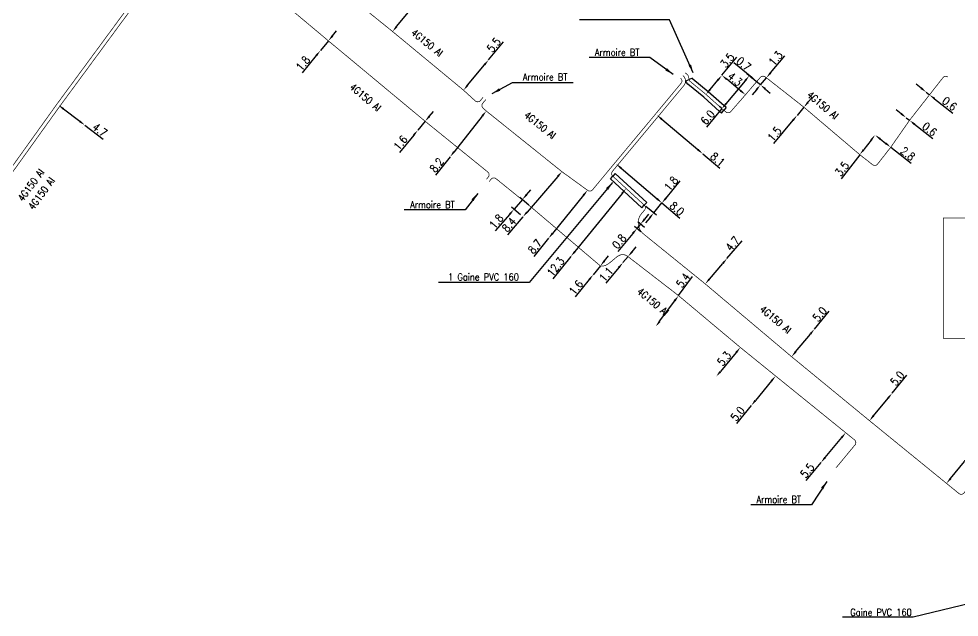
# Model space of a CAD drawing. Header units: millimetres. Extents: x 185001 to 186000, y 126997 to 128000.
# Drawn here: x 185623.7 to 185755.8, y 127605.4 to 127689.5 of the extents above; entities that cross this region are included whole.
import ezdxf
from ezdxf.enums import TextEntityAlignment as Align

# ---------------------------------------------------------------- set-up
doc = ezdxf.new("R2010")
doc.units = ezdxf.units.MM
doc.header["$PDMODE"] = 34
doc.linetypes.add('B_ST_Al', pattern=[2000, 1000, 1000])
doc.layers.get('Defpoints').update_dxf_attribs({"linetype": 'CONTINUOUS'})
for name, color, linetype in [('B_110', 1, 'CONTINUOUS'), ('B_400', 7, 'CONTINUOUS'), ('B_930', 7, 'CONTINUOUS')]:
    doc.layers.add(name, color=color, linetype=linetype)
doc.styles.get("Standard").update_dxf_attribs({"font": 'romans.shx', "width": 0.85})
doc.dimstyles.get("Standard").update_dxf_attribs({"dimtxt": 1.5, "dimasz": 1.2, "dimexe": 0.625, "dimexo": 0.625, "dimgap": 0.25, "dimtad": 1, "dimdec": 1, "dimzin": 0, "dimdsep": 46, "dimtxsty": 'Standard', "dimcen": -0.5, "dimadec": 0, "dimazin": 0, "dimtfac": 1, "dimtdec": 1, "dimtmove": 0, "dimatfit": 3, "dimfxl": 0, "dimtolj": 1, "dimtzin": 0, "dimarcsym": 0})

# ---------------------------------------------------------------- blocks, each defined once
blk = doc.blocks.new('*D326')
at = {"layer": 'B_110', "color": 0, "linetype": 'Continuous', "lineweight": -2, "transparency": 16777216}
for p, q in [((185628.96, 127677.02), (185628.96, 127677.02)), ((185629.96, 127676.85), (185632.23, 127675.12)), ((185632.94, 127674.57), (185635.55, 127672.58)), ((185632.66, 127674.2), (185632.66, 127674.2))]:
    blk.add_line(p, q, dxfattribs=at)
at = {"layer": 'B_110', "color": 0, "linetype": 'Continuous', "transparency": 16777216}
for points in [[(185630.05, 127676.97), (185629.87, 127676.73), (185629.25, 127677.39)], [(185632.32, 127675.24), (185632.14, 127675), (185632.94, 127674.57)]]:
    blk.add_solid(points, dxfattribs=at)
at = {"layer": 'Defpoints', "color": 0, "linetype": 'Continuous', "transparency": 16777216}
for p in [(185629.25, 127677.39), (185632.94, 127674.57), (185632.94, 127674.57)]:
    blk.add_point(p, dxfattribs=at)
at = {"layer": 'B_110', "color": 0, "linetype": 'Continuous', "transparency": 16777216, "insert": (185635.06, 127673.9), "char_height": 1.125, "attachment_point": 5, "rotation": 322.6494}
blk.add_mtext('\\A1;4.7', dxfattribs=at)
blk = doc.blocks.new('*D335')
at = {"layer": 'B_110', "color": 0, "linetype": 'Continuous', "lineweight": -2, "transparency": 16777216}
for p, q in [((185667.75, 127687.12), (185668.32, 127687.81)), ((185667.17, 127686.42), (185666.04, 127685.04)), ((185665.47, 127684.34), (185663.47, 127681.92))]:
    blk.add_line(p, q, dxfattribs=at)
at = {"layer": 'B_110', "color": 0, "linetype": 'Continuous', "transparency": 16777216}
for points in [[(185667.63, 127687.21), (185667.86, 127687.02), (185667.17, 127686.42)], [(185665.35, 127684.44), (185665.58, 127684.25), (185666.04, 127685.04)]]:
    blk.add_solid(points, dxfattribs=at)
at = {"layer": 'Defpoints', "color": 0, "linetype": 'Continuous', "transparency": 16777216}
for p in [(185667.17, 127686.42), (185666.04, 127685.04), (185666.04, 127685.04)]:
    blk.add_point(p, dxfattribs=at)
at = {"layer": 'B_110', "color": 0, "linetype": 'Continuous', "transparency": 16777216, "insert": (185663.6, 127683.26), "char_height": 1.125, "attachment_point": 5, "rotation": 50.5687}
blk.add_mtext('\\A1;1.8', dxfattribs=at)
blk = doc.blocks.new('*D336')
at = {"layer": 'B_110', "color": 0, "linetype": 'Continuous', "lineweight": -2, "transparency": 16777216}
for p, q in [((185681.35, 127675.8), (185681.92, 127676.5)), ((185680.77, 127675.11), (185679.73, 127673.86)), ((185679.16, 127673.16), (185677.15, 127670.74))]:
    blk.add_line(p, q, dxfattribs=at)
at = {"layer": 'B_110', "color": 0, "linetype": 'Continuous', "transparency": 16777216}
for points in [[(185681.23, 127675.9), (185681.46, 127675.71), (185680.77, 127675.11)], [(185679.04, 127673.26), (185679.27, 127673.07), (185679.73, 127673.86)]]:
    blk.add_solid(points, dxfattribs=at)
at = {"layer": 'Defpoints', "color": 0, "linetype": 'Continuous', "transparency": 16777216}
for p in [(185680.77, 127675.11), (185679.73, 127673.86), (185679.73, 127673.86)]:
    blk.add_point(p, dxfattribs=at)
at = {"layer": 'B_110', "color": 0, "linetype": 'Continuous', "transparency": 16777216, "insert": (185677.29, 127672.09), "char_height": 1.125, "attachment_point": 5, "rotation": 50.3358}
blk.add_mtext('\\A1;1.6', dxfattribs=at)
blk = doc.blocks.new('*D337')
at = {"layer": 'B_110', "color": 0, "linetype": 'Continuous', "lineweight": -2, "transparency": 16777216}
for p, q in [((185695.01, 127664.79), (185695.6, 127665.47)), ((185694.42, 127664.11), (185693.25, 127662.75)), ((185695.32, 127663.34), (185694.07, 127664.42)), ((185694.14, 127661.98), (185692.89, 127663.05)), ((185692.66, 127662.07), (185690.61, 127659.69))]:
    blk.add_line(p, q, dxfattribs=at)
at = {"layer": 'B_110', "color": 0, "linetype": 'Continuous', "transparency": 16777216}
for points in [[(185694.9, 127664.89), (185695.13, 127664.69), (185694.42, 127664.11)], [(185692.55, 127662.16), (185692.77, 127661.97), (185693.25, 127662.75)]]:
    blk.add_solid(points, dxfattribs=at)
at = {"layer": 'Defpoints', "color": 0, "linetype": 'Continuous', "transparency": 16777216}
for p in [(185693.25, 127662.75), (185695.67, 127663.04), (185694.49, 127661.67)]:
    blk.add_point(p, dxfattribs=at)
at = {"layer": 'B_110', "color": 0, "linetype": 'Continuous', "transparency": 16777216, "insert": (185690.77, 127661.03), "char_height": 1.125, "attachment_point": 5, "rotation": 49.2048}
blk.add_mtext('\\A1;1.8', dxfattribs=at)
blk = doc.blocks.new('*D338')
at = {"layer": 'B_110', "color": 0, "linetype": 'Continuous', "lineweight": -2, "transparency": 16777216}
for p, q in [((185688.79, 127675.85), (185684.83, 127670.83)), ((185684.27, 127670.12), (185682.24, 127667.55))]:
    blk.add_line(p, q, dxfattribs=at)
at = {"layer": 'B_110', "color": 0, "linetype": 'Continuous', "transparency": 16777216}
for points in [[(185688.68, 127675.95), (185688.91, 127675.76), (185689.35, 127676.56)], [(185684.71, 127670.92), (185684.95, 127670.74), (185684.27, 127670.12)]]:
    blk.add_solid(points, dxfattribs=at)
at = {"layer": 'Defpoints', "color": 0, "linetype": 'Continuous', "transparency": 16777216}
for p in [(185689.35, 127676.56), (185684.27, 127670.12), (185684.27, 127670.12)]:
    blk.add_point(p, dxfattribs=at)
at = {"layer": 'B_110', "color": 0, "linetype": 'Continuous', "transparency": 16777216, "insert": (185682.39, 127668.95), "char_height": 1.125, "attachment_point": 5, "rotation": 51.7425}
blk.add_mtext('\\A1;8.2', dxfattribs=at)
blk = doc.blocks.new('*D342')
at = {"layer": 'B_110', "color": 0, "linetype": 'Continuous', "lineweight": -2, "transparency": 16777216}
for p, q in [((185679.69, 127691.98), (185681.77, 127694.51)), ((185676.76, 127688.43), (185679.11, 127691.28))]:
    blk.add_line(p, q, dxfattribs=at)
at = {"layer": 'B_110', "color": 0, "linetype": 'Continuous', "transparency": 16777216}
for points in [[(185679, 127691.38), (185679.23, 127691.19), (185679.69, 127691.98)], [(185676.64, 127688.52), (185676.87, 127688.33), (185676.19, 127687.73)]]:
    blk.add_solid(points, dxfattribs=at)
at = {"layer": 'Defpoints', "color": 0, "linetype": 'Continuous', "transparency": 16777216}
for p in [(185679.69, 127691.98), (185679.69, 127691.98), (185676.19, 127687.73)]:
    blk.add_point(p, dxfattribs=at)
at = {"layer": 'B_110', "color": 0, "linetype": 'Continuous', "transparency": 16777216, "insert": (185680.44, 127694.07), "char_height": 1.125, "attachment_point": 5, "rotation": 50.4759}
blk.add_mtext('\\A1;5.5', dxfattribs=at)
blk = doc.blocks.new('*D343')
at = {"layer": 'B_110', "color": 0, "linetype": 'Continuous', "lineweight": -2, "transparency": 16777216}
for p, q in [((185689.67, 127683.74), (185691.76, 127686.27)), ((185686.73, 127680.18), (185689.1, 127683.05))]:
    blk.add_line(p, q, dxfattribs=at)
at = {"layer": 'B_110', "color": 0, "linetype": 'Continuous', "transparency": 16777216}
for points in [[(185688.98, 127683.14), (185689.21, 127682.95), (185689.67, 127683.74)], [(185686.61, 127680.27), (185686.84, 127680.08), (185686.16, 127679.48)]]:
    blk.add_solid(points, dxfattribs=at)
at = {"layer": 'Defpoints', "color": 0, "linetype": 'Continuous', "transparency": 16777216}
for p in [(185689.67, 127683.74), (185689.67, 127683.74), (185686.16, 127679.48)]:
    blk.add_point(p, dxfattribs=at)
at = {"layer": 'B_110', "color": 0, "linetype": 'Continuous', "transparency": 16777216, "insert": (185690.42, 127685.83), "char_height": 1.125, "attachment_point": 5, "rotation": 50.4759}
blk.add_mtext('\\A1;5.5', dxfattribs=at)
blk = doc.blocks.new('*D344')
at = {"layer": 'B_110', "color": 0, "linetype": 'Continuous', "lineweight": -2, "transparency": 16777216}
for p, q in [((185699.39, 127667.35), (185695.08, 127662.35)), ((185694.49, 127661.67), (185692.32, 127659.16))]:
    blk.add_line(p, q, dxfattribs=at)
at = {"layer": 'B_110', "color": 0, "linetype": 'Continuous', "transparency": 16777216}
for points in [[(185699.28, 127667.45), (185699.51, 127667.25), (185699.98, 127668.03)], [(185694.97, 127662.45), (185695.2, 127662.26), (185694.49, 127661.67)]]:
    blk.add_solid(points, dxfattribs=at)
at = {"layer": 'Defpoints', "color": 0, "linetype": 'Continuous', "transparency": 16777216}
for p in [(185699.98, 127668.03), (185694.49, 127661.67), (185694.49, 127661.67)]:
    blk.add_point(p, dxfattribs=at)
at = {"layer": 'B_110', "color": 0, "linetype": 'Continuous', "transparency": 16777216, "insert": (185692.55, 127660.56), "char_height": 1.125, "attachment_point": 5, "rotation": 49.2048}
blk.add_mtext('\\A1;8.4', dxfattribs=at)
blk = doc.blocks.new('*D345')
at = {"layer": 'B_110', "color": 0, "linetype": 'Continuous', "lineweight": -2, "transparency": 16777216}
for p, q in [((185703.01, 127664.71), (185698.66, 127659.36)), ((185698.1, 127658.66), (185696.03, 127656.11))]:
    blk.add_line(p, q, dxfattribs=at)
at = {"layer": 'B_110', "color": 0, "linetype": 'Continuous', "transparency": 16777216}
for points in [[(185702.89, 127664.81), (185703.13, 127664.62), (185703.58, 127665.41)], [(185698.55, 127659.45), (185698.78, 127659.26), (185698.1, 127658.66)]]:
    blk.add_solid(points, dxfattribs=at)
at = {"layer": 'Defpoints', "color": 0, "linetype": 'Continuous', "transparency": 16777216}
for p in [(185703.58, 127665.41), (185698.1, 127658.66), (185698.1, 127658.66)]:
    blk.add_point(p, dxfattribs=at)
at = {"layer": 'B_110', "color": 0, "linetype": 'Continuous', "transparency": 16777216, "insert": (185696.2, 127657.51), "char_height": 1.125, "attachment_point": 5, "rotation": 50.9417}
blk.add_mtext('\\A1;8.7', dxfattribs=at)
blk = doc.blocks.new('*D346')
at = {"layer": 'B_110', "color": 0, "linetype": 'Continuous', "lineweight": -2, "transparency": 16777216}
for p, q in [((185705.95, 127655.48), (185706.51, 127656.18)), ((185705.38, 127654.78), (185704.38, 127653.55)), ((185703.82, 127652.86), (185701.84, 127650.42))]:
    blk.add_line(p, q, dxfattribs=at)
at = {"layer": 'B_110', "color": 0, "linetype": 'Continuous', "transparency": 16777216}
for points in [[(185705.83, 127655.57), (185706.06, 127655.39), (185705.38, 127654.78)], [(185703.7, 127652.95), (185703.93, 127652.76), (185704.38, 127653.55)]]:
    blk.add_solid(points, dxfattribs=at)
at = {"layer": 'Defpoints', "color": 0, "linetype": 'Continuous', "transparency": 16777216}
for p in [(185705.38, 127654.78), (185704.38, 127653.55), (185704.38, 127653.55)]:
    blk.add_point(p, dxfattribs=at)
at = {"layer": 'B_110', "color": 0, "linetype": 'Continuous', "transparency": 16777216, "insert": (185701.96, 127651.76), "char_height": 1.125, "attachment_point": 5, "rotation": 50.9417}
blk.add_mtext('\\A1;1.6', dxfattribs=at)
blk = doc.blocks.new('*D347')
at = {"layer": 'B_110', "color": 0, "linetype": 'Continuous', "lineweight": -2, "transparency": 16777216}
for p, q in [((185709.84, 127656.78), (185710.42, 127657.47)), ((185709.27, 127656.09), (185708.56, 127655.25)), ((185707.98, 127654.56), (185706.14, 127652.36))]:
    blk.add_line(p, q, dxfattribs=at)
at = {"layer": 'B_110', "color": 0, "linetype": 'Continuous', "transparency": 16777216}
for points in [[(185709.73, 127656.87), (185709.96, 127656.68), (185709.27, 127656.09)], [(185707.86, 127654.65), (185708.09, 127654.46), (185708.56, 127655.25)]]:
    blk.add_solid(points, dxfattribs=at)
at = {"layer": 'Defpoints', "color": 0, "linetype": 'Continuous', "transparency": 16777216}
for p in [(185709.27, 127656.09), (185708.56, 127655.25), (185708.56, 127655.25)]:
    blk.add_point(p, dxfattribs=at)
at = {"layer": 'B_110', "color": 0, "linetype": 'Continuous', "transparency": 16777216, "insert": (185706.19, 127653.59), "char_height": 1.125, "attachment_point": 5, "rotation": 50.002}
blk.add_mtext('\\A1;1.1', dxfattribs=at)
blk = doc.blocks.new('*D348')
at = {"layer": 'B_110', "color": 0, "linetype": 'Continuous', "lineweight": -2, "transparency": 16777216}
for p, q in [((185716.36, 127650.61), (185718.32, 127653.29)), ((185713.71, 127647), (185715.83, 127649.88))]:
    blk.add_line(p, q, dxfattribs=at)
at = {"layer": 'B_110', "color": 0, "linetype": 'Continuous', "transparency": 16777216}
for points in [[(185715.7, 127649.97), (185715.95, 127649.79), (185716.36, 127650.61)], [(185713.59, 127647.09), (185713.84, 127646.91), (185713.18, 127646.28)]]:
    blk.add_solid(points, dxfattribs=at)
at = {"layer": 'Defpoints', "color": 0, "linetype": 'Continuous', "transparency": 16777216}
for p in [(185716.36, 127650.61), (185713.18, 127646.28), (185713.18, 127646.28)]:
    blk.add_point(p, dxfattribs=at)
at = {"layer": 'B_110', "color": 0, "linetype": 'Continuous', "transparency": 16777216, "insert": (185717, 127652.76), "char_height": 1.125, "attachment_point": 5, "rotation": 53.7555}
blk.add_mtext('\\A1;5.4', dxfattribs=at)
blk = doc.blocks.new('*D349')
at = {"layer": 'B_110', "color": 0, "linetype": 'Continuous', "lineweight": -2, "transparency": 16777216}
blk.add_line((185724.47, 127642.62), (185722.24, 127639.93), dxfattribs=at)
at = {"layer": 'B_110', "color": 0, "linetype": 'Continuous', "transparency": 16777216}
for points in [[(185724.36, 127642.72), (185724.59, 127642.53), (185725.05, 127643.32)], [(185722.12, 127640.02), (185722.36, 127639.83), (185721.67, 127639.24)]]:
    blk.add_solid(points, dxfattribs=at)
at = {"layer": 'Defpoints', "color": 0, "linetype": 'Continuous', "transparency": 16777216}
for p in [(185725.05, 127643.32), (185721.67, 127639.24), (185721.67, 127639.24)]:
    blk.add_point(p, dxfattribs=at)
at = {"layer": 'B_110', "color": 0, "linetype": 'Continuous', "transparency": 16777216, "insert": (185722.78, 127641.75), "char_height": 1.125, "attachment_point": 5, "rotation": 50.3725}
blk.add_mtext('\\A1;5.3', dxfattribs=at)
blk = doc.blocks.new('*D350')
at = {"layer": 'B_110', "color": 0, "linetype": 'Continuous', "lineweight": -2, "transparency": 16777216}
for p, q in [((185729.43, 127638.61), (185727.16, 127635.86)), ((185726.59, 127635.16), (185724.49, 127632.61))]:
    blk.add_line(p, q, dxfattribs=at)
at = {"layer": 'B_110', "color": 0, "linetype": 'Continuous', "transparency": 16777216}
for points in [[(185729.31, 127638.71), (185729.54, 127638.52), (185730, 127639.31)], [(185727.04, 127635.95), (185727.28, 127635.76), (185726.59, 127635.16)]]:
    blk.add_solid(points, dxfattribs=at)
at = {"layer": 'Defpoints', "color": 0, "linetype": 'Continuous', "transparency": 16777216}
for p in [(185730, 127639.31), (185726.59, 127635.16), (185726.59, 127635.16)]:
    blk.add_point(p, dxfattribs=at)
at = {"layer": 'B_110', "color": 0, "linetype": 'Continuous', "transparency": 16777216, "insert": (185724.67, 127634), "char_height": 1.125, "attachment_point": 5, "rotation": 50.5807}
blk.add_mtext('\\A1;5.0', dxfattribs=at)
blk = doc.blocks.new('*D351')
at = {"layer": 'B_110', "color": 0, "linetype": 'Continuous', "lineweight": -2, "transparency": 16777216}
for p, q in [((185713.63, 127676.34), (185713.63, 127676.34)), ((185714.02, 127675.4), (185719.08, 127671.13)), ((185719.77, 127670.55), (185722.18, 127668.5)), ((185720.07, 127670.9), (185720.07, 127670.9))]:
    blk.add_line(p, q, dxfattribs=at)
at = {"layer": 'B_110', "color": 0, "linetype": 'Continuous', "transparency": 16777216}
for points in [[(185714.11, 127675.52), (185713.92, 127675.29), (185713.33, 127675.98)], [(185719.18, 127671.24), (185718.98, 127671.01), (185719.77, 127670.55)]]:
    blk.add_solid(points, dxfattribs=at)
at = {"layer": 'Defpoints', "color": 0, "linetype": 'Continuous', "transparency": 16777216}
for p in [(185713.33, 127675.98), (185719.77, 127670.55), (185719.77, 127670.55)]:
    blk.add_point(p, dxfattribs=at)
at = {"layer": 'B_110', "color": 0, "linetype": 'Continuous', "transparency": 16777216, "insert": (185721.86, 127669.76), "char_height": 1.125, "attachment_point": 5, "rotation": 319.8187}
blk.add_mtext('\\A1;8.1', dxfattribs=at)
blk = doc.blocks.new('*D352')
at = {"layer": 'B_110', "color": 0, "linetype": 'Continuous', "lineweight": -2, "transparency": 16777216}
for p, q in [((185708.3, 127668.52), (185713.35, 127664.21)), ((185714.03, 127663.63), (185716.54, 127661.48))]:
    blk.add_line(p, q, dxfattribs=at)
at = {"layer": 'B_110', "color": 0, "linetype": 'Continuous', "transparency": 16777216}
for points in [[(185708.4, 127668.64), (185708.2, 127668.41), (185707.61, 127669.11)], [(185713.45, 127664.33), (185713.25, 127664.1), (185714.03, 127663.63)]]:
    blk.add_solid(points, dxfattribs=at)
at = {"layer": 'Defpoints', "color": 0, "linetype": 'Continuous', "transparency": 16777216}
for p in [(185707.61, 127669.11), (185714.03, 127663.63), (185714.03, 127663.63)]:
    blk.add_point(p, dxfattribs=at)
at = {"layer": 'B_110', "color": 0, "linetype": 'Continuous', "transparency": 16777216, "insert": (185716.13, 127662.83), "char_height": 1.125, "attachment_point": 5, "rotation": 319.4978}
blk.add_mtext('\\A1;8.0', dxfattribs=at)
blk = doc.blocks.new('*D353')
at = {"layer": 'B_110', "color": 0, "linetype": 'Continuous', "lineweight": -2, "transparency": 16777216}
for p, q in [((185714.61, 127664.32), (185716.61, 127666.74)), ((185711.75, 127663.18), (185713.25, 127661.94)), ((185712.88, 127662.24), (185714.03, 127663.63)), ((185712.31, 127661.55), (185711.74, 127660.85))]:
    blk.add_line(p, q, dxfattribs=at)
at = {"layer": 'B_110', "color": 0, "linetype": 'Continuous', "transparency": 16777216}
for points in [[(185714.49, 127664.42), (185714.72, 127664.22), (185714.03, 127663.63)], [(185712.2, 127661.64), (185712.43, 127661.45), (185712.88, 127662.24)]]:
    blk.add_solid(points, dxfattribs=at)
at = {"layer": 'Defpoints', "color": 0, "linetype": 'Continuous', "transparency": 16777216}
for p in [(185711.38, 127663.48), (185714.03, 127663.63), (185714.03, 127663.63)]:
    blk.add_point(p, dxfattribs=at)
at = {"layer": 'B_110', "color": 0, "linetype": 'Continuous', "transparency": 16777216, "insert": (185715.32, 127666.35), "char_height": 1.125, "attachment_point": 5, "rotation": 50.3586}
blk.add_mtext('\\A1;1.8', dxfattribs=at)
blk = doc.blocks.new('*D354')
at = {"layer": 'B_110', "color": 0, "linetype": 'Continuous', "lineweight": -2, "transparency": 16777216}
for p, q in [((185708.44, 127664.97), (185701.81, 127656.81)), ((185701.24, 127656.11), (185698.69, 127652.96))]:
    blk.add_line(p, q, dxfattribs=at)
at = {"layer": 'B_110', "color": 0, "linetype": 'Continuous', "transparency": 16777216}
for points in [[(185708.32, 127665.07), (185708.55, 127664.88), (185709, 127665.67)], [(185701.69, 127656.9), (185701.92, 127656.71), (185701.24, 127656.11)]]:
    blk.add_solid(points, dxfattribs=at)
at = {"layer": 'Defpoints', "color": 0, "linetype": 'Continuous', "transparency": 16777216}
for p in [(185709, 127665.67), (185701.24, 127656.11), (185701.24, 127656.11)]:
    blk.add_point(p, dxfattribs=at)
at = {"layer": 'B_110', "color": 0, "linetype": 'Continuous', "transparency": 16777216, "insert": (185699.1, 127654.66), "char_height": 1.125, "attachment_point": 5, "rotation": 50.9417}
blk.add_mtext('\\A1;12.3', dxfattribs=at)
blk = doc.blocks.new('*D355')
at = {"layer": 'B_110', "color": 0, "linetype": 'Continuous', "lineweight": -2, "transparency": 16777216}
for p, q in [((185723.17, 127655.82), (185725.3, 127658.32)), ((185720.7, 127652.93), (185722.58, 127655.14))]:
    blk.add_line(p, q, dxfattribs=at)
at = {"layer": 'B_110', "color": 0, "linetype": 'Continuous', "transparency": 16777216}
for points in [[(185722.47, 127655.24), (185722.7, 127655.04), (185723.17, 127655.82)], [(185720.59, 127653.03), (185720.81, 127652.84), (185720.12, 127652.25)]]:
    blk.add_solid(points, dxfattribs=at)
at = {"layer": 'Defpoints', "color": 0, "linetype": 'Continuous', "transparency": 16777216}
for p in [(185723.17, 127655.82), (185723.17, 127655.82), (185720.12, 127652.25)]:
    blk.add_point(p, dxfattribs=at)
at = {"layer": 'B_110', "color": 0, "linetype": 'Continuous', "transparency": 16777216, "insert": (185723.96, 127657.9), "char_height": 1.125, "attachment_point": 5, "rotation": 49.4978}
blk.add_mtext('\\A1;4.7', dxfattribs=at)
blk = doc.blocks.new('*D356')
at = {"layer": 'B_110', "color": 0, "linetype": 'Continuous', "lineweight": -2, "transparency": 16777216}
for p, q in [((185735.46, 127645.91), (185737.55, 127648.43)), ((185732.82, 127642.72), (185734.89, 127645.21))]:
    blk.add_line(p, q, dxfattribs=at)
at = {"layer": 'B_110', "color": 0, "linetype": 'Continuous', "transparency": 16777216}
for points in [[(185734.77, 127645.31), (185735, 127645.12), (185735.46, 127645.91)], [(185732.71, 127642.81), (185732.94, 127642.62), (185732.25, 127642.02)]]:
    blk.add_solid(points, dxfattribs=at)
at = {"layer": 'Defpoints', "color": 0, "linetype": 'Continuous', "transparency": 16777216}
for p in [(185735.46, 127645.91), (185735.46, 127645.91), (185732.25, 127642.02)]:
    blk.add_point(p, dxfattribs=at)
at = {"layer": 'B_110', "color": 0, "linetype": 'Continuous', "transparency": 16777216, "insert": (185736.21, 127647.99), "char_height": 1.125, "attachment_point": 5, "rotation": 50.4151}
blk.add_mtext('\\A1;5.0', dxfattribs=at)
blk = doc.blocks.new('*D357')
at = {"layer": 'B_110', "color": 0, "linetype": 'Continuous', "lineweight": -2, "transparency": 16777216}
for p, q in [((185746.37, 127636.89), (185748.46, 127639.42)), ((185743.76, 127633.73), (185745.8, 127636.19))]:
    blk.add_line(p, q, dxfattribs=at)
at = {"layer": 'B_110', "color": 0, "linetype": 'Continuous', "transparency": 16777216}
for points in [[(185745.68, 127636.29), (185745.91, 127636.1), (185746.37, 127636.89)], [(185743.65, 127633.82), (185743.88, 127633.63), (185743.19, 127633.03)]]:
    blk.add_solid(points, dxfattribs=at)
at = {"layer": 'Defpoints', "color": 0, "linetype": 'Continuous', "transparency": 16777216}
for p in [(185746.37, 127636.89), (185746.37, 127636.89), (185743.19, 127633.03)]:
    blk.add_point(p, dxfattribs=at)
at = {"layer": 'B_110', "color": 0, "linetype": 'Continuous', "transparency": 16777216, "insert": (185747.12, 127638.98), "char_height": 1.125, "attachment_point": 5, "rotation": 50.4722}
blk.add_mtext('\\A1;5.0', dxfattribs=at)
blk = doc.blocks.new('*D358')
at = {"layer": 'B_110', "color": 0, "linetype": 'Continuous', "lineweight": -2, "transparency": 16777216}
for p, q in [((185711.61, 127661.35), (185712.19, 127662.04)), ((185711.09, 127659.57), (185710.16, 127660.34)), ((185711.03, 127660.66), (185710.52, 127660.04)), ((185711.6, 127660.19), (185710.67, 127660.96)), ((185709.95, 127659.35), (185707.85, 127656.83))]:
    blk.add_line(p, q, dxfattribs=at)
at = {"layer": 'B_110', "color": 0, "linetype": 'Continuous', "transparency": 16777216}
for points in [[(185711.49, 127661.45), (185711.72, 127661.25), (185711.03, 127660.66)], [(185709.83, 127659.45), (185710.06, 127659.25), (185710.52, 127660.04)]]:
    blk.add_solid(points, dxfattribs=at)
at = {"layer": 'Defpoints', "color": 0, "linetype": 'Continuous', "transparency": 16777216}
for p in [(185711.03, 127660.66), (185711.96, 127659.89), (185711.45, 127659.27)]:
    blk.add_point(p, dxfattribs=at)
at = {"layer": 'B_110', "color": 0, "linetype": 'Continuous', "transparency": 16777216, "insert": (185708.03, 127658.22), "char_height": 1.125, "attachment_point": 5, "rotation": 50.2334}
blk.add_mtext('\\A1;0.8', dxfattribs=at)
blk = doc.blocks.new('*D359')
at = {"layer": 'B_110', "color": 0, "linetype": 'Continuous', "lineweight": -2, "transparency": 16777216}
for p, q in [((185757.13, 127627.99), (185759.19, 127630.48)), ((185754.58, 127624.91), (185756.56, 127627.3))]:
    blk.add_line(p, q, dxfattribs=at)
at = {"layer": 'B_110', "color": 0, "linetype": 'Continuous', "transparency": 16777216}
for points in [[(185756.44, 127627.39), (185756.67, 127627.2), (185757.13, 127627.99)], [(185754.47, 127625), (185754.7, 127624.81), (185754.01, 127624.21)]]:
    blk.add_solid(points, dxfattribs=at)
at = {"layer": 'Defpoints', "color": 0, "linetype": 'Continuous', "transparency": 16777216}
for p in [(185757.13, 127627.99), (185757.13, 127627.99), (185754.01, 127624.21)]:
    blk.add_point(p, dxfattribs=at)
at = {"layer": 'B_110', "color": 0, "linetype": 'Continuous', "transparency": 16777216, "insert": (185757.87, 127630.06), "char_height": 1.125, "attachment_point": 5, "rotation": 50.4151}
blk.add_mtext('\\A1;4.9', dxfattribs=at)
blk = doc.blocks.new('*D360')
at = {"layer": 'B_110', "color": 0, "linetype": 'Continuous', "lineweight": -2, "transparency": 16777216}
for p, q in [((185739.28, 127630.64), (185736.94, 127627.83)), ((185736.37, 127627.14), (185734.27, 127624.62))]:
    blk.add_line(p, q, dxfattribs=at)
at = {"layer": 'B_110', "color": 0, "linetype": 'Continuous', "transparency": 16777216}
for points in [[(185739.16, 127630.73), (185739.39, 127630.54), (185739.85, 127631.33)], [(185736.83, 127627.93), (185737.06, 127627.74), (185736.37, 127627.14)]]:
    blk.add_solid(points, dxfattribs=at)
at = {"layer": 'Defpoints', "color": 0, "linetype": 'Continuous', "transparency": 16777216}
for p in [(185739.85, 127631.33), (185736.37, 127627.14), (185736.37, 127627.14)]:
    blk.add_point(p, dxfattribs=at)
at = {"layer": 'B_110', "color": 0, "linetype": 'Continuous', "transparency": 16777216, "insert": (185734.46, 127626.01), "char_height": 1.125, "attachment_point": 5, "rotation": 50.2659}
blk.add_mtext('\\A1;5.5', dxfattribs=at)
blk = doc.blocks.new('*D443')
at = {"layer": 'B_110', "color": 0, "linetype": 'Continuous', "lineweight": -2, "transparency": 16777216}
blk.add_line((185725.08, 127679.41), (185723.15, 127681.01), dxfattribs=at)
at = {"layer": 'B_110', "color": 0, "linetype": 'Continuous', "transparency": 16777216}
for points in [[(185723.24, 127681.12), (185723.05, 127680.89), (185722.46, 127681.58)], [(185725.17, 127679.53), (185724.98, 127679.3), (185725.77, 127678.84)]]:
    blk.add_solid(points, dxfattribs=at)
at = {"layer": 'Defpoints', "color": 0, "linetype": 'Continuous', "transparency": 16777216}
for p in [(185722.46, 127681.58), (185722.46, 127681.58), (185725.77, 127678.84)]:
    blk.add_point(p, dxfattribs=at)
at = {"layer": 'B_110', "color": 0, "linetype": 'Continuous', "transparency": 16777216, "insert": (185724.29, 127681.04), "char_height": 1.125, "attachment_point": 5, "rotation": 320.3921}
blk.add_mtext('\\A1;4.3', dxfattribs=at)
blk = doc.blocks.new('*D444')
at = {"layer": 'B_110', "color": 0, "linetype": 'Continuous', "lineweight": -2, "transparency": 16777216}
for p, q in [((185726.64, 127681.25), (185724.13, 127683.35)), ((185727.04, 127680.32), (185727.04, 127680.32)), ((185727.87, 127680.23), (185727.34, 127680.68)), ((185727.57, 127679.87), (185727.57, 127679.87)), ((185728.57, 127679.65), (185729.26, 127679.08))]:
    blk.add_line(p, q, dxfattribs=at)
at = {"layer": 'B_110', "color": 0, "linetype": 'Continuous', "transparency": 16777216}
for points in [[(185726.74, 127681.37), (185726.55, 127681.14), (185727.34, 127680.68)], [(185728.66, 127679.77), (185728.47, 127679.54), (185727.87, 127680.23)]]:
    blk.add_solid(points, dxfattribs=at)
at = {"layer": 'Defpoints', "color": 0, "linetype": 'Continuous', "transparency": 16777216}
for p in [(185727.34, 127680.68), (185727.87, 127680.23), (185727.87, 127680.23)]:
    blk.add_point(p, dxfattribs=at)
at = {"layer": 'B_110', "color": 0, "linetype": 'Continuous', "transparency": 16777216, "insert": (185725.52, 127683.17), "char_height": 1.125, "attachment_point": 5, "rotation": 320.1857}
blk.add_mtext('\\A1;0.7', dxfattribs=at)
blk = doc.blocks.new('*D445')
at = {"layer": 'B_110', "color": 0, "linetype": 'Continuous', "lineweight": -2, "transparency": 16777216}
for p, q in [((185729.28, 127681.92), (185731.29, 127684.33)), ((185727.87, 127680.23), (185728.71, 127681.23)), ((185729.07, 127680.93), (185729.07, 127680.93)), ((185727.3, 127679.54), (185726.72, 127678.85))]:
    blk.add_line(p, q, dxfattribs=at)
at = {"layer": 'B_110', "color": 0, "linetype": 'Continuous', "transparency": 16777216}
for points in [[(185729.17, 127682.01), (185729.4, 127681.82), (185728.71, 127681.23)], [(185727.18, 127679.63), (185727.41, 127679.44), (185727.87, 127680.23)]]:
    blk.add_solid(points, dxfattribs=at)
at = {"layer": 'Defpoints', "color": 0, "linetype": 'Continuous', "transparency": 16777216}
for p in [(185728.71, 127681.23), (185727.87, 127680.23), (185727.87, 127680.23)]:
    blk.add_point(p, dxfattribs=at)
at = {"layer": 'B_110', "color": 0, "linetype": 'Continuous', "transparency": 16777216, "insert": (185730, 127683.95), "char_height": 1.125, "attachment_point": 5, "rotation": 50.1857}
blk.add_mtext('\\A1;1.3', dxfattribs=at)
blk = doc.blocks.new('*D446')
at = {"layer": 'B_110', "color": 0, "linetype": 'Continuous', "lineweight": -2, "transparency": 16777216}
for p, q in [((185734.55, 127677.78), (185735.13, 127678.47)), ((185733.98, 127677.09), (185733.02, 127675.94)), ((185732.44, 127675.25), (185729.71, 127671.97))]:
    blk.add_line(p, q, dxfattribs=at)
at = {"layer": 'B_110', "color": 0, "linetype": 'Continuous', "transparency": 16777216}
for points in [[(185734.44, 127677.88), (185734.67, 127677.69), (185733.98, 127677.09)], [(185732.33, 127675.34), (185732.56, 127675.15), (185733.02, 127675.94)]]:
    blk.add_solid(points, dxfattribs=at)
at = {"layer": 'Defpoints', "color": 0, "linetype": 'Continuous', "transparency": 16777216}
for p in [(185733.98, 127677.09), (185733.02, 127675.94), (185733.02, 127675.94)]:
    blk.add_point(p, dxfattribs=at)
at = {"layer": 'B_110', "color": 0, "linetype": 'Continuous', "transparency": 16777216, "insert": (185729.85, 127673.32), "char_height": 1.125, "attachment_point": 5, "rotation": 50.1857}
blk.add_mtext('\\A1;1.5', dxfattribs=at)
blk = doc.blocks.new('*D447')
at = {"layer": 'B_110', "color": 0, "linetype": 'Continuous', "lineweight": -2, "transparency": 16777216}
for p, q in [((185743.43, 127672.47), (185742.38, 127671.13)), ((185741.83, 127670.42), (185739.2, 127667.02))]:
    blk.add_line(p, q, dxfattribs=at)
at = {"layer": 'B_110', "color": 0, "linetype": 'Continuous', "transparency": 16777216}
for points in [[(185743.31, 127672.57), (185743.54, 127672.38), (185743.98, 127673.19)], [(185742.27, 127671.22), (185742.5, 127671.04), (185741.83, 127670.42)]]:
    blk.add_solid(points, dxfattribs=at)
at = {"layer": 'Defpoints', "color": 0, "linetype": 'Continuous', "transparency": 16777216}
for p in [(185743.98, 127673.19), (185743.98, 127673.19), (185741.83, 127670.42)]:
    blk.add_point(p, dxfattribs=at)
at = {"layer": 'B_110', "color": 0, "linetype": 'Continuous', "transparency": 16777216, "insert": (185739.34, 127668.42), "char_height": 1.125, "attachment_point": 5, "rotation": 52.2532}
blk.add_mtext('\\A1;3.5', dxfattribs=at)
blk = doc.blocks.new('*D448')
at = {"layer": 'B_110', "color": 0, "linetype": 'Continuous', "lineweight": -2, "transparency": 16777216}
for p, q in [((185744.69, 127672.63), (185745.47, 127672.01)), ((185746.18, 127671.46), (185749.04, 127669.22))]:
    blk.add_line(p, q, dxfattribs=at)
at = {"layer": 'B_110', "color": 0, "linetype": 'Continuous', "transparency": 16777216}
for points in [[(185744.78, 127672.75), (185744.59, 127672.51), (185743.98, 127673.19)], [(185745.57, 127672.13), (185745.38, 127671.9), (185746.18, 127671.46)]]:
    blk.add_solid(points, dxfattribs=at)
at = {"layer": 'Defpoints', "color": 0, "linetype": 'Continuous', "transparency": 16777216}
for p in [(185743.98, 127673.19), (185743.98, 127673.19), (185746.18, 127671.46)]:
    blk.add_point(p, dxfattribs=at)
at = {"layer": 'B_110', "color": 0, "linetype": 'Continuous', "transparency": 16777216, "insert": (185748.57, 127670.55), "char_height": 1.125, "attachment_point": 5, "rotation": 321.9748}
blk.add_mtext('\\A1;2.8', dxfattribs=at)
blk = doc.blocks.new('*D449')
at = {"layer": 'B_110', "color": 0, "linetype": 'Continuous', "lineweight": -2, "transparency": 16777216}
for p, q in [((185747.64, 127676.17), (185746.93, 127676.73)), ((185748.35, 127675.62), (185748.82, 127675.25)), ((185749.53, 127674.69), (185752.11, 127672.67))]:
    blk.add_line(p, q, dxfattribs=at)
at = {"layer": 'B_110', "color": 0, "linetype": 'Continuous', "transparency": 16777216}
for points in [[(185747.73, 127676.29), (185747.55, 127676.05), (185748.35, 127675.62)], [(185749.62, 127674.81), (185749.44, 127674.57), (185748.82, 127675.25)]]:
    blk.add_solid(points, dxfattribs=at)
at = {"layer": 'Defpoints', "color": 0, "linetype": 'Continuous', "transparency": 16777216}
for p in [(185748.35, 127675.62), (185748.35, 127675.62), (185748.82, 127675.25)]:
    blk.add_point(p, dxfattribs=at)
at = {"layer": 'B_110', "color": 0, "linetype": 'Continuous', "transparency": 16777216, "insert": (185751.64, 127674), "char_height": 1.125, "attachment_point": 5, "rotation": 321.9748}
blk.add_mtext('\\A1;0.6', dxfattribs=at)
blk = doc.blocks.new('*D450')
at = {"layer": 'B_110', "color": 0, "linetype": 'Continuous', "lineweight": -2, "transparency": 16777216}
for p, q in [((185750.45, 127679.77), (185749.75, 127680.33)), ((185751.16, 127679.21), (185751.63, 127678.84)), ((185752.34, 127678.28), (185754.91, 127676.25))]:
    blk.add_line(p, q, dxfattribs=at)
at = {"layer": 'B_110', "color": 0, "linetype": 'Continuous', "transparency": 16777216}
for points in [[(185750.55, 127679.89), (185750.36, 127679.65), (185751.16, 127679.21)], [(185752.43, 127678.4), (185752.24, 127678.17), (185751.63, 127678.84)]]:
    blk.add_solid(points, dxfattribs=at)
at = {"layer": 'Defpoints', "color": 0, "linetype": 'Continuous', "transparency": 16777216}
for p in [(185751.16, 127679.21), (185751.16, 127679.21), (185751.63, 127678.84)]:
    blk.add_point(p, dxfattribs=at)
at = {"layer": 'B_110', "color": 0, "linetype": 'Continuous', "transparency": 16777216, "insert": (185754.44, 127677.58), "char_height": 1.125, "attachment_point": 5, "rotation": 321.7577}
blk.add_mtext('\\A1;0.6', dxfattribs=at)
blk = doc.blocks.new('*D451')
at = {"layer": 'B_110', "color": 0, "linetype": 'Continuous', "lineweight": -2, "transparency": 16777216}
for p, q in [((185727.5, 127680.51), (185725.94, 127681.8)), ((185725.72, 127680.81), (185723.03, 127677.58)), ((185722.38, 127676.96), (185722.1, 127677.19)), ((185722.46, 127676.89), (185720.29, 127674.29))]:
    blk.add_line(p, q, dxfattribs=at)
at = {"layer": 'B_110', "color": 0, "linetype": 'Continuous', "transparency": 16777216}
for points in [[(185725.61, 127680.91), (185725.84, 127680.72), (185726.3, 127681.5)], [(185722.92, 127677.68), (185723.15, 127677.49), (185722.46, 127676.89)]]:
    blk.add_solid(points, dxfattribs=at)
at = {"layer": 'Defpoints', "color": 0, "linetype": 'Continuous', "transparency": 16777216}
for p in [(185726.3, 127681.5), (185727.86, 127680.21), (185722.74, 127676.66)]:
    blk.add_point(p, dxfattribs=at)
at = {"layer": 'B_110', "color": 0, "linetype": 'Continuous', "transparency": 16777216, "insert": (185720.46, 127675.66), "char_height": 1.125, "attachment_point": 5, "rotation": 50.2322}
blk.add_mtext('\\A1;6.0', dxfattribs=at)
blk = doc.blocks.new('*D452')
at = {"layer": 'B_110', "color": 0, "linetype": 'Continuous', "lineweight": -2, "transparency": 16777216}
for p, q in [((185722.46, 127681.58), (185724.55, 127684.11)), ((185720.8, 127679.58), (185721.88, 127680.89))]:
    blk.add_line(p, q, dxfattribs=at)
at = {"layer": 'B_110', "color": 0, "linetype": 'Continuous', "transparency": 16777216}
for points in [[(185721.77, 127680.98), (185722, 127680.79), (185722.46, 127681.58)], [(185720.68, 127679.68), (185720.91, 127679.48), (185720.22, 127678.89)]]:
    blk.add_solid(points, dxfattribs=at)
at = {"layer": 'Defpoints', "color": 0, "linetype": 'Continuous', "transparency": 16777216}
for p in [(185722.46, 127681.58), (185722.46, 127681.58), (185720.22, 127678.89)]:
    blk.add_point(p, dxfattribs=at)
at = {"layer": 'B_110', "color": 0, "linetype": 'Continuous', "transparency": 16777216, "insert": (185723.21, 127683.67), "char_height": 1.125, "attachment_point": 5, "rotation": 50.3921}
blk.add_mtext('\\A1;3.5', dxfattribs=at)

msp = doc.modelspace()

# ---------------------------------------------------------------- linework, layer by layer
at = {"layer": 'B_110', "linetype": 'B_ST_Al', "const_width": 0.1, "flags": 128}
for points in [[(185584.87, 127640.69), (185592.8, 127635.23), (185595.7, 127633.23), (185597.19, 127632.21, 0.416545), (185597.89, 127632.34), (185608.48, 127647.99, 0.004526), (185608.48, 127648), (185614.51, 127657.27, -0.011237), (185614.54, 127657.3), (185629.04, 127677.54), (185643.81, 127697.62, -0.173747), (185644.37, 127698), (185645.18, 127698.2, 0.139384), (185645.42, 127698.34), (185652.04, 127705.19, 0.434929), (185652, 127705.92), (185650.51, 127707.17, -0.414214), (185650.39, 127708.58), (185651.57, 127709.98)], [(185688.9, 127678.48), (185688.53, 127678.03, -0.428094), (185687.8, 127677.98), (185686.16, 127679.48), (185676.19, 127687.73), (185667.16, 127695.01), (185661.72, 127699.61, 0.019862), (185661.68, 127699.64), (185656.19, 127703.58, 0.008514), (185656.18, 127703.59), (185653.14, 127705.61), (185650.83, 127707.55, -0.414214), (185650.77, 127708.25), (185651.95, 127709.66)], [(185689.38, 127666.96), (185689.64, 127667.28, 0.416251), (185689.57, 127667.98), (185680.77, 127675.11), (185667.17, 127686.42), (185653.23, 127698.1, 0.191236), (185652.88, 127698.21), (185648.84, 127697.97), (185645.72, 127697.81, 0.049284), (185645.62, 127697.8), (185644.49, 127697.51, 0.173747), (185644.21, 127697.32), (185629.45, 127677.25), (185614.95, 127657.01, 0.011237), (185614.93, 127656.99), (185608.9, 127647.73, -0.004526), (185608.89, 127647.71), (185598.3, 127632.06, -0.416545), (185596.9, 127631.79), (185595.42, 127632.82), (185592.51, 127634.82), (185584.59, 127640.27)], [(185689.29, 127678.16), (185688.86, 127677.65, 0.400468), (185688.91, 127676.96), (185689.35, 127676.56), (185699.98, 127668.03), (185703.6, 127665.4, 0.395526), (185704.28, 127665.48), (185716.72, 127680.45, 0.414214), (185716.66, 127681.16)], [(185716.98, 127681.54, -0.414214), (185717.11, 127680.13), (185707.08, 127668.08, 0.399744), (185707.13, 127667.39), (185711.55, 127663.33, -0.399224), (185711.6, 127662.65), (185711.3, 127662.29, 0.445591), (185711.45, 127659.27)], [(185754.21, 127681.33), (185754.21, 127681.33), (185754.21, 127681.33, 0.414214), (185753.51, 127681.24), (185751.63, 127678.84), (185748.82, 127675.25), (185746.18, 127671.46), (185744.33, 127669.1, -0.414214), (185743.63, 127669.01), (185741.83, 127670.42), (185733.98, 127677.09), (185728.71, 127681.23), (185728.54, 127681.35, 0.401993), (185727.86, 127681.28), (185727.34, 127680.68), (185725.77, 127678.84), (185723.71, 127676.48, -0.407693), (185723.02, 127676.43), (185722.74, 127676.66), (185722.46, 127676.89), (185720.22, 127678.89), (185720.22, 127678.89), (185718.03, 127680.69, -0.166007), (185717.86, 127680.97), (185717.76, 127681.41, 0.165328), (185717.59, 127681.68), (185717.3, 127681.93), (185717.3, 127681.93)], [(185689.76, 127666.64), (185690.03, 127666.97, -0.412179), (185690.73, 127667.04), (185695.67, 127663.04)], [(185738.5, 127626.41), (185741.16, 127629.62, 0.418013), (185741.09, 127630.33), (185725.05, 127643.32), (185725.05, 127643.32), (185716.36, 127650.61), (185709.27, 127656.09), (185709.2, 127656.14, 0.227389), (185708.22, 127656.33, 0.108024), (185707.49, 127655.88), (185706.99, 127655.46, -0.047215), (185706.22, 127654.91, -0.160581), (185705.38, 127654.78), (185695.67, 127663.04)], [(185758.23, 127625), (185756.46, 127622.85, -0.412173), (185755.76, 127622.79), (185743.19, 127633.03)]]:
    msp.add_lwpolyline(points, format="xyb", dxfattribs=at)
msp.add_lwpolyline([(185711.45, 127659.27), (185720.12, 127652.25), (185732.25, 127642.02), (185743.19, 127633.03)], dxfattribs=at)
at = {"layer": 'B_400', "color": 7, "linetype": 'CONTINUOUS'}
for p, q in [((185717.4, 127680.78), (185717.86, 127680.97)), ((185718.32, 127681.16), (185717.86, 127680.97)), ((185718.35, 127681.08), (185718.32, 127681.16)), ((185718.38, 127681.05), (185718.35, 127681.08)), ((185720.55, 127679.27), (185718.38, 127681.05)), ((185717.49, 127680.55), (185717.4, 127680.78)), ((185717.68, 127680.33), (185717.49, 127680.55)), ((185719.9, 127678.51), (185717.68, 127680.33)), ((185722.13, 127676.51), (185719.9, 127678.51)), ((185722.79, 127677.27), (185720.55, 127679.27)), ((185723.06, 127677.04), (185722.74, 127676.66)), ((185723.06, 127677.04), (185722.79, 127677.27)), ((185722.42, 127676.27), (185722.13, 127676.51)), ((185722.42, 127676.27), (185722.74, 127676.66)), ((185707.47, 127667.76), (185707.13, 127667.39)), ((185711.89, 127663.7), (185707.47, 127667.76)), ((185706.79, 127667.03), (185707.13, 127667.39)), ((185711.21, 127662.96), (185706.79, 127667.03)), ((185711.21, 127662.96), (185711.55, 127663.33)), ((185711.89, 127663.7), (185711.55, 127663.33))]:
    msp.add_line(p, q, dxfattribs=at)
at = {"layer": 'B_930', "const_width": 0.1}
msp.add_lwpolyline([(185753.56, 127661.51), (185784.85, 127661.51), (185784.85, 127644.61), (185753.56, 127644.61)], close=True, dxfattribs=at)

# ---------------------------------------------------------------- texts
at = {"layer": 'B_110', "linetype": 'B_ST_Al', "width": 0.85}
for rotation, p in [(321.1302, (185681.04, 127686.16)), (320.0701, (185672.37, 127678.49)), (319.6488, (185736.62, 127677.37)), (321.2604, (185696.91, 127674.57)), (53.6722, (185625.39, 127666.15)), (53.6722, (185626.86, 127664.96)), (320.4519, (185712.77, 127649.75)), (319.8686, (185730, 127647.25))]:
    msp.add_text('4G150 Al', height=1, rotation=rotation, dxfattribs=at).set_placement(p, align=Align.MIDDLE)
at = {"layer": 'B_110', "linetype": 'Continuous', "char_height": 1}
for insert, attachment_point in [((185710.87, 127684.81), 6), ((185694.49, 127681.33), 4), ((185684.92, 127663.4), 6), ((185733.58, 127621.95), 6)]:
    msp.add_mtext('Armoire BT', dxfattribs=dict(at, insert=insert, attachment_point=attachment_point))
at = {"layer": 'B_400', "char_height": 1}
for s, insert, attachment_point in [('1 Gaine PVC 160 ', (185693.94, 127653.21), 6), ('Gaine PVC 160', (185749.13, 127605.59), 9)]:
    msp.add_mtext(s, dxfattribs=dict(at, insert=insert, attachment_point=attachment_point))

# ---------------------------------------------------------------- dimensions: what is measured, and where the dimension line sits
at = {"layer": 'B_110', "linetype": 'Continuous'}
for base, p1, p2, angle, picture, middle in [((185679.69, 127691.98), (185676.19, 127687.73), (185679.69, 127691.98), 230.4759, '*D342', (185681.02, 127693.59)), ((185666.04, 127685.04), (185667.17, 127686.42), (185666.04, 127685.04), 50.5687, '*D335', (185664.18, 127682.78)), ((185689.67, 127683.74), (185686.16, 127679.48), (185689.67, 127683.74), 230.4759, '*D343', (185691, 127685.35)), ((185722.46, 127681.58), (185720.22, 127678.89), (185722.46, 127681.58), 230.3921, '*D452', (185723.79, 127683.19)), ((185727.87, 127680.23), (185728.71, 127681.23), (185727.87, 127680.23), 50.1857, '*D445', (185730.58, 127683.47)), ((185727.87, 127680.23), (185727.34, 127680.68), (185727.87, 127680.23), 140.1857, '*D444', (185725.04, 127682.59)), ((185722.46, 127681.58), (185725.77, 127678.84), (185722.46, 127681.58), 320.3921, '*D443', (185723.81, 127680.46)), ((185726.3, 127681.5), (185722.74, 127676.66), (185727.86, 127680.21), 230.2322, '*D451', (185721.04, 127675.18)), ((185751.16, 127679.21), (185751.63, 127678.84), (185751.16, 127679.21), 321.7577, '*D450', (185753.98, 127676.99)), ((185733.02, 127675.94), (185733.98, 127677.09), (185733.02, 127675.94), 50.1857, '*D446', (185730.43, 127672.84)), ((185632.94, 127674.57), (185629.25, 127677.39), (185632.94, 127674.57), 142.6494, '*D326', (185634.6, 127673.31)), ((185679.73, 127673.86), (185680.77, 127675.11), (185679.73, 127673.86), 50.3358, '*D336', (185677.87, 127671.61)), ((185684.27, 127670.12), (185689.35, 127676.56), (185684.27, 127670.12), 51.7425, '*D338', (185682.98, 127668.48)), ((185748.35, 127675.62), (185748.82, 127675.25), (185748.35, 127675.62), 321.9748, '*D449', (185751.18, 127673.41)), ((185743.98, 127673.19), (185741.83, 127670.42), (185743.98, 127673.19), 232.2532, '*D447', (185739.93, 127667.96)), ((185743.98, 127673.19), (185746.18, 127671.46), (185743.98, 127673.19), 321.9748, '*D448', (185748.11, 127669.96)), ((185694.49, 127661.67), (185699.98, 127668.03), (185694.49, 127661.67), 49.2048, '*D344', (185693.11, 127660.07)), ((185714.03, 127663.63), (185711.38, 127663.48), (185714.03, 127663.63), 230.3586, '*D353', (185715.9, 127665.88)), ((185693.25, 127662.75), (185695.67, 127663.04), (185694.49, 127661.67), 49.2048, '*D337', (185691.34, 127660.54)), ((185698.1, 127658.66), (185703.58, 127665.41), (185698.1, 127658.66), 50.9417, '*D345', (185696.78, 127657.04)), ((185701.24, 127656.11), (185709, 127665.67), (185701.24, 127656.11), 50.9417, '*D354', (185699.68, 127654.18)), ((185711.03, 127660.66), (185711.45, 127659.27), (185711.96, 127659.89), 230.2334, '*D358', (185708.61, 127657.74)), ((185723.17, 127655.82), (185720.12, 127652.25), (185723.17, 127655.82), 229.4978, '*D355', (185724.53, 127657.41)), ((185708.56, 127655.25), (185709.27, 127656.09), (185708.56, 127655.25), 50.002, '*D347', (185706.77, 127653.11)), ((185704.38, 127653.55), (185705.38, 127654.78), (185704.38, 127653.55), 50.9417, '*D346', (185702.54, 127651.29)), ((185713.18, 127646.28), (185716.36, 127650.61), (185713.18, 127646.28), 53.7555, '*D348', (185717.61, 127652.31)), ((185735.46, 127645.91), (185732.25, 127642.02), (185735.46, 127645.91), 230.4151, '*D356', (185736.79, 127647.52)), ((185721.67, 127639.24), (185725.05, 127643.32), (185721.67, 127639.24), 50.3725, '*D349', (185723.36, 127641.28)), ((185746.37, 127636.89), (185743.19, 127633.03), (185746.37, 127636.89), 230.4722, '*D357', (185747.7, 127638.5)), ((185736.3693, 127627.1398), (185739.8531, 127631.331), (185736.3693, 127627.1398), 50.2659, '*D360', (185735.0338, 127625.5331)), ((185757.13, 127627.99), (185754.01, 127624.21), (185757.13, 127627.99), 230.4151, '*D359', (185758.45, 127629.58))]:
    dim = msp.add_linear_dim(base=base, p1=p1, p2=p2, angle=angle, dimstyle='Standard', override={"dimscale": 0.75, "dimtxt": 1.5}, dxfattribs=at)
    dim.commit()
    dim.dimension.update_dxf_attribs({"geometry": picture, "text_midpoint": middle, "dimtype": 160})
for base, p1, p2, angle, text, picture, middle in [((185719.77, 127670.55), (185713.33, 127675.98), (185719.77, 127670.55), 139.8187, '8.1', '*D351', (185721.38, 127669.18)), ((185714.03, 127663.63), (185707.61, 127669.11), (185714.03, 127663.63), 139.4978, '8.0', '*D352', (185715.64, 127662.25)), ((185726.59, 127635.16), (185730, 127639.31), (185726.59, 127635.16), 50.5807, '5.0', '*D350', (185725.25, 127633.53))]:
    dim = msp.add_linear_dim(base=base, p1=p1, p2=p2, angle=angle, text=text, dimstyle='Standard', override={"dimscale": 0.75, "dimtxt": 1.5}, dxfattribs=at)
    dim.commit()
    dim.dimension.update_dxf_attribs({"geometry": picture, "text_midpoint": middle, "dimtype": 160})

# ---------------------------------------------------------------- leaders
at = {"layer": 'B_110', "linetype": 'Continuous', "annotation_type": 0, "has_hookline": 1, "text_width": 7.08}
for points, hookline_direction in [([(185715.59, 127681.71), (185712.32, 127684.06), (185711.12, 127684.06)], 1), ([(185690.19, 127679), (185693.04, 127680.58), (185694.24, 127680.58)], 0), ([(185688.15, 127664.98), (185686.37, 127662.65), (185685.17, 127662.65)], 1), ([(185737.2, 127624.49), (185735.03, 127621.2), (185733.83, 127621.2)], 1)]:
    msp.add_leader(points, dimstyle='Standard', dxfattribs=dict(at, hookline_direction=hookline_direction))
at = {"layer": 'B_400', "annotation_type": 0, "has_hookline": 1, "hookline_direction": 1}
for points, text_width in [([(185718.43, 127681.93), (185715.1, 127689.39), (185713.9, 127689.39)], 11.21), ([(185707.1, 127666.52), (185695.39, 127652.46), (185694.19, 127652.46)], 11.29)]:
    msp.add_leader(points, dimstyle='Standard', dxfattribs=dict(at, text_width=text_width))
at = {"layer": 'B_400', "annotation_type": 0, "has_hookline": 1, "hookline_direction": 1, "text_width": 9.75}
msp.add_leader([(185772.63, 127611.1), (185749.32, 127605.4)], dimstyle='Standard', override={"dimscale": 0.75}, dxfattribs=at)

doc.saveas('drawing.dxf')
